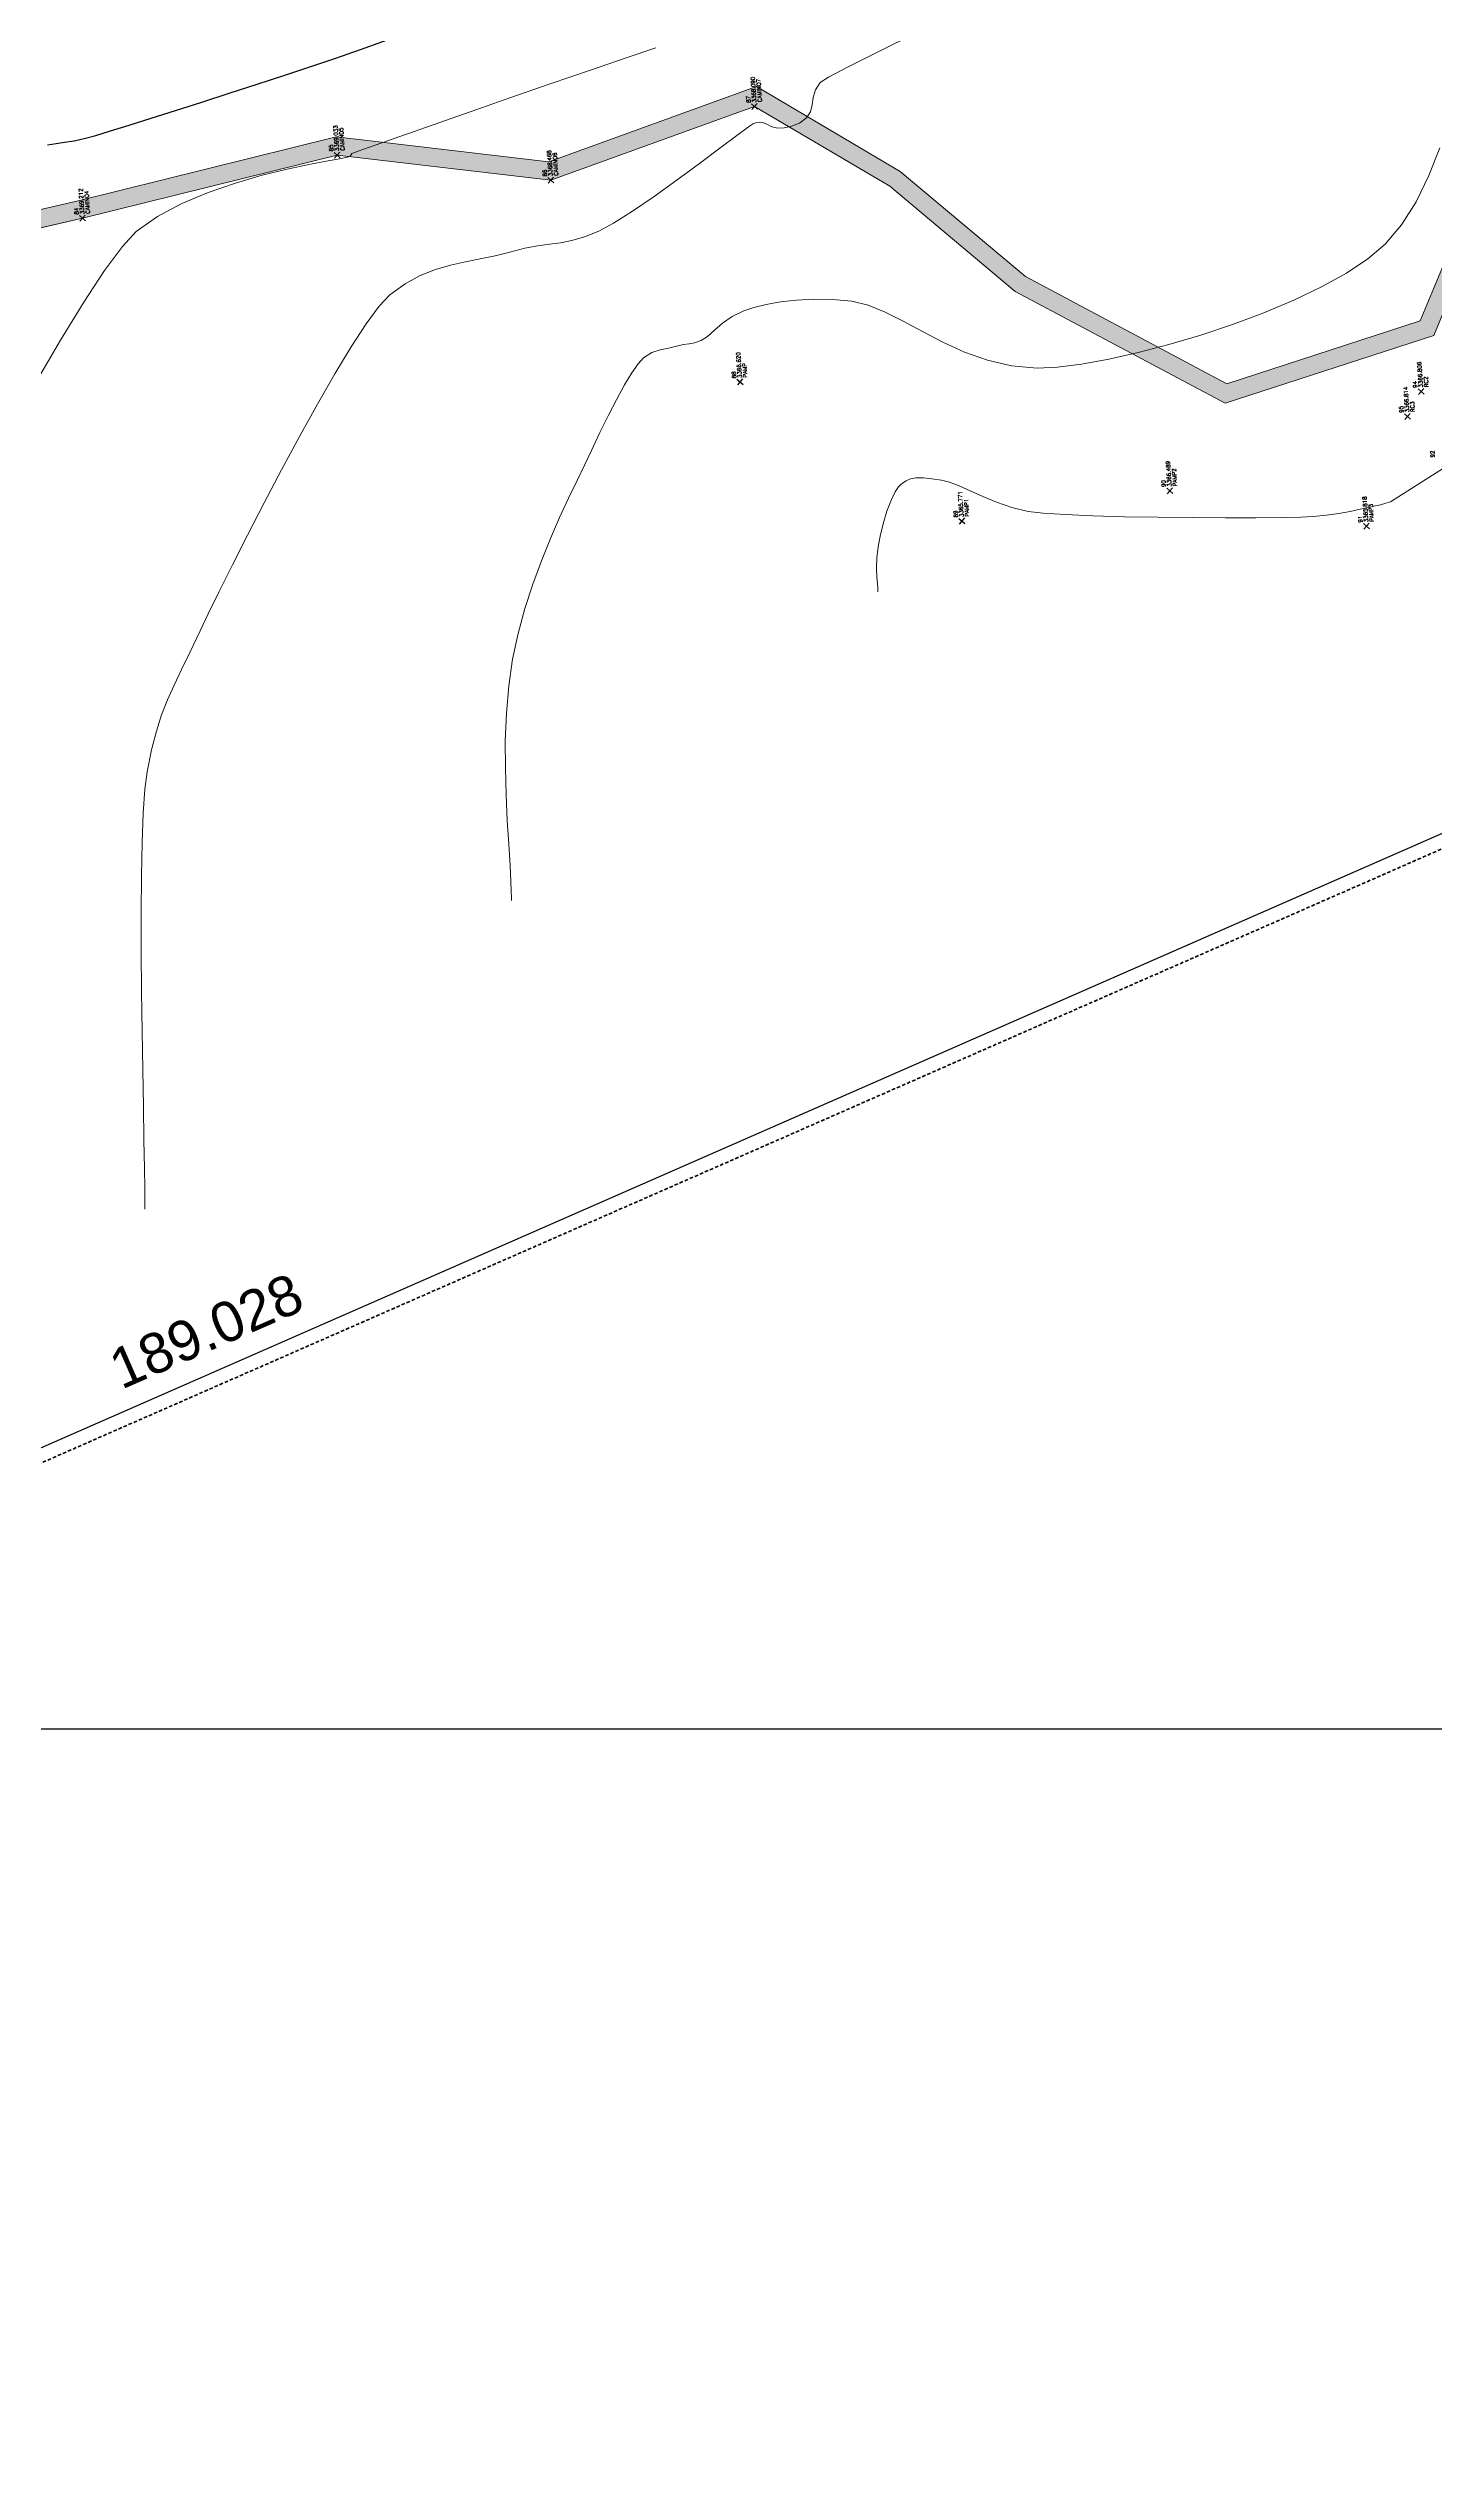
# Model space of a CAD drawing. Header units: millimetres. Extents: x 736950 to 740938, y 8500595 to 8502163.
# Drawn here: x 738405 to 738474.1, y 8501163.2 to 8501283.7 of the extents above; entities that cross this region are included whole.
import ezdxf

# ---------------------------------------------------------------- set-up
doc = ezdxf.new("R2010")
doc.units = ezdxf.units.MM
doc.linetypes.add('DASHED', pattern=[0.75, 0.5, -0.25])
for name, color, linetype, lineweight in [('camino', 22, 'Continuous', 5), ('CAMINO ACTUAL', 1, 'Continuous', 13), ('CONT-MJR', 80, 'Continuous', 30), ('CONT-MNR', 96, 'Continuous', 15), ('COTAS', 40, 'Continuous', 5), ('PERIMETRO', 7, 'Continuous', 35), ('pista', 251, 'Continuous', 5), ('PUNTOS', 7, 'Continuous', 5)]:
    doc.layers.add(name, color=color, linetype=linetype, lineweight=lineweight)
doc.layers.add('Cuadricula Coordenadas', color=5, linetype='Continuous')
doc.styles.add('COTAS', font='arial.ttf')
doc.styles.get("Standard").update_dxf_attribs({"font": 'simplex.shx'})
doc.dimstyles.new('Copy of GenDist', dxfattribs={"dimtxt": 2, "dimasz": 2, "dimexe": 0.18, "dimexo": 0.0625, "dimgap": 1, "dimtad": 2, "dimdec": 3, "dimzin": 1, "dimdsep": 46, "dimtxsty": 'COTAS', "dimcen": 0.09, "dimadec": 3, "dimazin": 0, "dimtfac": 1, "dimtdec": 3, "dimtofl": 0, "dimtmove": 0, "dimatfit": 3, "dimfxl": 1, "dimtolj": 1, "dimtzin": 0, "dimarcsym": 0})

# ---------------------------------------------------------------- blocks, each defined once
blk = doc.blocks.new('*D163')
at = {"layer": 'COTAS', "color": 0, "lineweight": -2, "transparency": 16777216}
for p, q in [((738500.51, 8501255.34), (738500.18, 8501256.08)), ((738328.96, 8501180.83), (738498.42, 8501255.12)), ((738327.39, 8501179.44), (738327.06, 8501180.19))]:
    blk.add_line(p, q, dxfattribs=at)
at = {"layer": 'COTAS', "color": 0, "transparency": 16777216}
for points in [[(738498.29, 8501255.42), (738498.56, 8501254.81), (738500.25, 8501255.92)], [(738328.83, 8501181.13), (738329.1, 8501180.52), (738327.13, 8501180.03)]]:
    blk.add_solid(points, dxfattribs=at)
at = {"layer": 'Defpoints', "color": 0, "transparency": 16777216}
for p in [(738500.25, 8501255.92), (738500.53, 8501255.28), (738327.41, 8501179.39)]:
    blk.add_point(p, dxfattribs=at)
at = {"layer": 'COTAS', "color": 0, "transparency": 16777216, "insert": (738412.88, 8501219.82), "char_height": 2, "attachment_point": 5, "rotation": 23.6717, "style": 'COTAS'}
blk.add_mtext('\\A1;189.028', dxfattribs=at)

msp = doc.modelspace()

# ---------------------------------------------------------------- hatches: boundary and pattern name
at = {"layer": 'pista'}
h = msp.add_hatch(dxfattribs=at)
h.set_pattern_fill('HONEY', color=256, scale=3, angle=9.949917, style=0)
h.set_pattern_definition([(9.949916506, (1479841.21073, -18.49207), (0.497925219565, 0.41706771009), [0.375, -0.75]), (129.949916506, (1479841.21073, -18.49207), (-0.610153841818, 0.222682034283), [0.375, -0.75]), (69.949916506, (1479841.21073, -18.49207), (-0.112228622254, 0.639749744373), [-0.75, 0.375])])
h.paths.add_polyline_path([(738324.6608, 8501303.2557), (738340.4925, 8501317.8893), (738348.8662, 8501324.0731), (738353.5908, 8501327.2842), (738353.3936, 8501328.2384), (738348.3458, 8501324.8075), (738339.9179, 8501318.5839), (738324.2256, 8501304.079), (738315.7325, 8501302.1223), (738315.3895, 8501301.1197)])
h.paths.add_polyline_path([(738357.4759, 8501329.9248), (738355.3178, 8501329.5462), (738353.3936, 8501328.2384), (738353.5908, 8501327.2842)])
h.paths.add_polyline_path([(738355.3178, 8501329.5462), (738357.4759, 8501329.9248), (738361.0579, 8501332.3593), (738363.3835, 8501333.4153), (738363.2229, 8501334.3309), (738360.6156, 8501333.147)])
h.paths.add_polyline_path([(738372.2579, 8501337.4449), (738376.0519, 8501343.6047), (738384.3372, 8501343.3155), (738396.3431, 8501336.7431), (738397.7625, 8501336.9921), (738384.582, 8501344.2075), (738375.5601, 8501344.5224), (738371.6356, 8501338.1508), (738363.2229, 8501334.3309), (738363.3835, 8501333.4153)])
h.paths.add_polyline_path([(738436.6034, 8501329.9902), (738444.2018, 8501325.4312), (738452.8735, 8501307.335), (738462.2723, 8501299.2152), (738472.0774, 8501292.3369), (738476.41, 8501284.1138), (738475.7676, 8501275.9379), (738473.372, 8501270.1475), (738463.7301, 8501267.0198), (738453.6967, 8501272.3615), (738447.4627, 8501277.5974), (738440.2922, 8501281.8204), (738429.9443, 8501278.0805), (738419.3518, 8501279.3213), (738406.5076, 8501276.138), (738388.4123, 8501271.9672), (738375.1903, 8501266.1116), (738375.3506, 8501265.1983), (738388.6982, 8501271.1095), (738406.7169, 8501275.2626), (738419.4096, 8501278.4084), (738430.0505, 8501277.1619), (738440.2002, 8501280.8301), (738446.9413, 8501276.86), (738453.1903, 8501271.6115), (738463.6444, 8501266.0458), (738474.0449, 8501269.4196), (738476.6537, 8501275.7254), (738477.3276, 8501284.3029), (738472.7723, 8501292.9488), (738462.8264, 8501299.926), (738453.6039, 8501307.8933), (738444.8966, 8501326.0639), (738436.846, 8501330.8942), (738416.3518, 8501330.5664), (738403.3274, 8501333.9457), (738397.7625, 8501336.9921), (738396.3431, 8501336.7431), (738402.9933, 8501333.1026), (738416.2441, 8501329.6646)])
h.paths.add_polyline_path([(738366.9856, 8501262.478), (738367.1719, 8501261.5762), (738375.3506, 8501265.1983), (738375.1903, 8501266.1116)])
h.paths.add_polyline_path([(738364.1546, 8501260.2399), (738367.1719, 8501261.5762), (738366.9856, 8501262.478), (738363.837, 8501261.0836), (738350.1547, 8501256.8034), (738337.7099, 8501245.7814), (738330.268, 8501235.8097), (738311.8318, 8501225.2658), (738303.5339, 8501214.1841), (738277.8071, 8501203.886), (738277.9897, 8501202.9897), (738304.1029, 8501213.4424), (738312.4404, 8501224.5771), (738330.8774, 8501235.1214), (738338.3758, 8501245.169), (738350.6072, 8501256.002)])
h.paths.add_polyline_path([(738440.6799, 8501280.9968), (738440.5932, 8501282.3671), (738440.1818, 8501282.3411), (738440.2685, 8501280.9708)], flags=24)
h.paths.add_polyline_path([(738440.3989, 8501280.9812), (738440.3189, 8501282.2441), (738439.9076, 8501282.218), (738439.9875, 8501280.9552)], flags=24)
h.paths.add_polyline_path([(738440.1195, 8501280.964), (738440.0935, 8501281.3739), (738439.6822, 8501281.3479), (738439.7081, 8501280.9379)], flags=24)
h.paths.add_polyline_path([(738430.5302, 8501277.3286), (738430.4435, 8501278.6988), (738430.0322, 8501278.6728), (738430.1189, 8501277.3026)], flags=25)
h.paths.add_polyline_path([(738430.2492, 8501277.313), (738430.1693, 8501278.5758), (738429.758, 8501278.5498), (738429.8379, 8501277.287)], flags=24)
h.paths.add_polyline_path([(738429.9698, 8501277.2957), (738429.9439, 8501277.7057), (738429.5326, 8501277.6797), (738429.5585, 8501277.2697)], flags=24)
h.paths.add_polyline_path([(738419.8893, 8501278.5751), (738419.8026, 8501279.9454), (738419.3913, 8501279.9193), (738419.478, 8501278.5491)], flags=24)
h.paths.add_polyline_path([(738419.6083, 8501278.5595), (738419.5284, 8501279.8224), (738419.1171, 8501279.7963), (738419.197, 8501278.5335)], flags=24)
h.paths.add_polyline_path([(738419.3289, 8501278.5423), (738419.3029, 8501278.9522), (738418.8916, 8501278.9262), (738418.9176, 8501278.5162)], flags=24)
h.paths.add_polyline_path([(738407.1966, 8501275.4293), (738407.1099, 8501276.7996), (738406.6986, 8501276.7736), (738406.7853, 8501275.4033)], flags=24)
h.paths.add_polyline_path([(738406.9156, 8501275.4137), (738406.8357, 8501276.6766), (738406.4244, 8501276.6505), (738406.5043, 8501275.3877)], flags=24)
h.paths.add_polyline_path([(738406.6362, 8501275.3965), (738406.6103, 8501275.8064), (738406.1989, 8501275.7804), (738406.2249, 8501275.3704)], flags=24)
h.paths.add_polyline_path([(738389.1778, 8501271.2762), (738389.0911, 8501272.6464), (738388.6798, 8501272.6204), (738388.7665, 8501271.2502)], flags=24)
h.paths.add_polyline_path([(738388.8969, 8501271.2606), (738388.817, 8501272.5234), (738388.4057, 8501272.4974), (738388.4856, 8501271.2346)], flags=24)
h.paths.add_polyline_path([(738388.6174, 8501271.2433), (738388.5915, 8501271.6533), (738388.1802, 8501271.6273), (738388.2061, 8501271.2173)], flags=24)
h.paths.add_polyline_path([(738364.6343, 8501260.4066), (738364.5476, 8501261.7769), (738364.1363, 8501261.7509), (738364.223, 8501260.3806)], flags=25)
h.paths.add_polyline_path([(738364.3533, 8501260.391), (738364.2734, 8501261.6539), (738363.8621, 8501261.6278), (738363.942, 8501260.365)], flags=24)
h.paths.add_polyline_path([(738364.0739, 8501260.3738), (738364.048, 8501260.7837), (738363.6366, 8501260.7577), (738363.6626, 8501260.3478)], flags=24)
h.paths.add_polyline_path([(738351.0869, 8501256.1687), (738351.0002, 8501257.5389), (738350.5889, 8501257.5129), (738350.6756, 8501256.1427)], flags=24)
h.paths.add_polyline_path([(738350.8059, 8501256.1531), (738350.726, 8501257.4159), (738350.3147, 8501257.3899), (738350.3946, 8501256.1271)], flags=24)
h.paths.add_polyline_path([(738350.5265, 8501256.1358), (738350.5005, 8501256.5458), (738350.0892, 8501256.5198), (738350.1152, 8501256.1098)], flags=24)
h.paths.add_polyline_path([(738338.8556, 8501245.3357), (738338.7787, 8501246.5509), (738338.3673, 8501246.5248), (738338.4442, 8501245.3097)], flags=25)
h.paths.add_polyline_path([(738338.5745, 8501245.3201), (738338.4946, 8501246.5829), (738338.0833, 8501246.5569), (738338.1632, 8501245.2941)], flags=25)
h.paths.add_polyline_path([(738338.2951, 8501245.3028), (738338.2692, 8501245.7128), (738337.8579, 8501245.6868), (738337.8838, 8501245.2768)], flags=24)

# ---------------------------------------------------------------- linework, layer by layer
at = {"linetype": 'Continuous'}
for p, q in [((738439.3254, 8501267.2372), (738439.6255, 8501266.9728)), ((738439.6076, 8501267.255), (738439.3432, 8501266.9549)), ((738473.2592, 8501266.761), (738473.5593, 8501266.4967)), ((738473.5414, 8501266.7789), (738473.277, 8501266.4788)), ((738472.5791, 8501265.5206), (738472.8792, 8501265.2562)), ((738472.8614, 8501265.5385), (738472.597, 8501265.2384)), ((738460.7361, 8501261.8214), (738461.0362, 8501261.557)), ((738461.0183, 8501261.8392), (738460.754, 8501261.5391)), ((738450.3788, 8501260.3113), (738450.6789, 8501260.0469)), ((738450.661, 8501260.3292), (738450.3966, 8501260.0291)), ((738470.5355, 8501260.0497), (738470.8356, 8501259.7853)), ((738470.8178, 8501260.0675), (738470.5534, 8501259.7674))]:
    msp.add_line(p, q, dxfattribs=at)
at = {"layer": 'camino'}
for p, q in [((738430.0505, 8501277.1619), (738440.2002, 8501280.8301)), ((738406.7169, 8501275.2626), (738419.4096, 8501278.4084)), ((738419.4096, 8501278.4084), (738430.0505, 8501277.1619)), ((738388.6982, 8501271.1095), (738406.7169, 8501275.2626))]:
    msp.add_line(p, q, dxfattribs=at)
at = {"layer": 'CAMINO ACTUAL'}
for points in [[(738475.7676, 8501275.9379), (738473.372, 8501270.1475), (738463.7301, 8501267.0198), (738453.6967, 8501272.3615), (738447.4627, 8501277.5974), (738440.2922, 8501281.8204), (738429.9443, 8501278.0805), (738419.3518, 8501279.3213), (738406.5076, 8501276.138), (738388.4123, 8501271.9672), (738363.837, 8501261.0836), (738350.1547, 8501256.8034), (738337.7099, 8501245.7814), (738330.268, 8501235.8097), (738311.8318, 8501225.2658)], [(738476.6537, 8501275.7254), (738474.0449, 8501269.4196), (738463.6444, 8501266.0458), (738453.1903, 8501271.6115), (738446.9413, 8501276.86), (738440.2002, 8501280.8301), (738430.0505, 8501277.1619), (738419.4096, 8501278.4084), (738406.7169, 8501275.2626), (738388.6982, 8501271.1095), (738364.1546, 8501260.2399), (738350.6072, 8501256.002), (738338.3758, 8501245.169), (738330.8774, 8501235.1214), (738312.4404, 8501224.5771)]]:
    msp.add_lwpolyline(points, dxfattribs=at)
at = {"layer": 'CONT-MJR', "elevation": 3370, "flags": 128}
msp.add_lwpolyline([(738404.9796, 8501278.9277), (738405.398, 8501278.994), (738405.8237, 8501279.0456), (738406.2999, 8501279.1184), (738406.87, 8501279.2483), (738407.375, 8501279.3927), (738408.1093, 8501279.6139), (738409.0389, 8501279.901), (738410.1296, 8501280.243), (738411.3471, 8501280.6291), (738412.6573, 8501281.0482), (738414.026, 8501281.4894), (738415.4191, 8501281.9417), (738416.8023, 8501282.3943), (738418.1415, 8501282.8361), (738419.2951, 8501283.2265), (738420.5622, 8501283.6682), (738421.9166, 8501284.149)], dxfattribs=at)
at = {"layer": 'CONT-MNR', "flags": 128}
for points, elevation in [([(738409.8245, 8501225.895), (738409.8249, 8501226.0359), (738409.8237, 8501226.3612), (738409.818, 8501226.9517), (738409.8039, 8501227.9125), (738409.7785, 8501229.3536), (738409.7479, 8501231.0112), (738409.7155, 8501232.8317), (738409.6849, 8501234.7614), (738409.6597, 8501236.7465), (738409.6434, 8501238.7333), (738409.6394, 8501240.6681), (738409.6515, 8501242.4972), (738409.6831, 8501244.1668), (738409.7378, 8501245.6232), (738409.8191, 8501246.8128), (738409.9306, 8501247.6817), (738410.1578, 8501248.7854), (738410.3981, 8501249.7152), (738410.6596, 8501250.5257), (738410.9509, 8501251.2716), (738411.2801, 8501252.0073), (738411.6557, 8501252.7876), (738412.0859, 8501253.667), (738412.5791, 8501254.7), (738412.9819, 8501255.5459), (738413.5254, 8501256.6595), (738414.1859, 8501257.9882), (738414.9399, 8501259.4788), (738415.7637, 8501261.0785), (738416.6337, 8501262.7342), (738417.5263, 8501264.3932), (738418.4179, 8501266.0023), (738419.2849, 8501267.5087), (738420.1036, 8501268.8595), (738420.8506, 8501270.0016), (738421.5021, 8501270.8821), (738422.0345, 8501271.4482), (738422.7899, 8501272.0025), (738423.5441, 8501272.4143), (738424.2964, 8501272.7135), (738425.0458, 8501272.9302), (738425.7917, 8501273.0941), (738426.5331, 8501273.2353), (738427.2694, 8501273.3838), (738427.9997, 8501273.5694), (738428.7607, 8501273.7647), (738429.4097, 8501273.8847), (738429.9885, 8501273.9656), (738430.5389, 8501274.0431), (738431.1027, 8501274.1532), (738431.7216, 8501274.3319), (738432.4374, 8501274.615), (738433.1743, 8501275.0106), (738434.1229, 8501275.6126), (738435.2054, 8501276.3542), (738436.3439, 8501277.1684), (738437.4607, 8501277.9884), (738438.4781, 8501278.7474), (738439.3182, 8501279.3786), (738439.9034, 8501279.815), (738440.1558, 8501279.9898), (738440.3086, 8501280.0345), (738440.4402, 8501280.0442), (738440.601, 8501280.0287), (738440.8087, 8501279.9465), (738441.0577, 8501279.82), (738441.363, 8501279.7541), (738441.668, 8501279.7731), (738442.0418, 8501279.8477), (738442.4339, 8501280.0027), (738442.7942, 8501280.2631), (738442.9809, 8501280.5563), (738443.0666, 8501280.905), (738443.1256, 8501281.2839), (738443.2326, 8501281.6679), (738443.462, 8501282.0319), (738443.8777, 8501282.2865), (738444.8721, 8501282.8086), (738446.3625, 8501283.5593), (738448.2659, 8501284.4996)], 3368), ([(738404.3612, 8501267.0329), (738405.6182, 8501269.1807), (738406.7809, 8501271.0769), (738407.8186, 8501272.6555), (738408.7006, 8501273.8504), (738409.3962, 8501274.5954), (738410.4477, 8501275.3421), (738411.6645, 8501275.9917), (738412.9827, 8501276.5487), (738414.3384, 8501277.0179), (738415.6677, 8501277.404), (738416.9069, 8501277.7118), (738417.9919, 8501277.946), (738418.8591, 8501278.1112), (738419.4444, 8501278.2123), (738419.684, 8501278.2538), (738419.9006, 8501278.3019), (738420.0311, 8501278.3356), (738420.0844, 8501278.4135), (738420.1371, 8501278.4932), (738420.4467, 8501278.6054), (738421.2906, 8501278.9045), (738422.5689, 8501279.355), (738424.1814, 8501279.9211), (738426.0283, 8501280.5673), (738428.0093, 8501281.258), (738430.0246, 8501281.9577), (738431.9741, 8501282.6307), (738433.7576, 8501283.2414), (738435.2754, 8501283.7543)], 3369), ([(738428.0858, 8501241.276), (738428.0855, 8501241.4183), (738428.0801, 8501241.7243), (738428.061, 8501242.234), (738428.0198, 8501242.9995), (738427.953, 8501244.0765), (738427.8821, 8501245.2635), (738427.8209, 8501246.5353), (738427.7832, 8501247.8669), (738427.7829, 8501249.2331), (738427.8337, 8501250.6089), (738427.9496, 8501251.969), (738428.1442, 8501253.2885), (738428.4207, 8501254.5678), (738428.7626, 8501255.8183), (738429.1552, 8501257.0309), (738429.5835, 8501258.1965), (738430.0326, 8501259.3057), (738430.4877, 8501260.3497), (738430.9338, 8501261.3191), (738431.356, 8501262.2049), (738431.7394, 8501262.998), (738432.0692, 8501263.6891), (738432.497, 8501264.5888), (738432.9226, 8501265.4506), (738433.3362, 8501266.2489), (738433.7278, 8501266.9586), (738434.0877, 8501267.554), (738434.406, 8501268.01), (738434.6729, 8501268.3009), (738435.0885, 8501268.567), (738435.502, 8501268.709), (738435.9116, 8501268.793), (738436.3154, 8501268.885), (738436.6613, 8501268.965), (738436.9391, 8501269.0043), (738437.2106, 8501269.0559), (738437.5374, 8501269.1729), (738437.8502, 8501269.3762), (738438.2007, 8501269.6813), (738438.6074, 8501270.0327), (738439.0886, 8501270.3751), (738439.6628, 8501270.653), (738440.1682, 8501270.8141), (738440.7814, 8501270.9648), (738441.4907, 8501271.0925), (738442.2844, 8501271.1847), (738443.1508, 8501271.2289), (738444.0782, 8501271.2127), (738445.0549, 8501271.1235), (738445.855, 8501270.93), (738446.7053, 8501270.5827), (738447.6083, 8501270.1287), (738448.5669, 8501269.615), (738449.5835, 8501269.0887), (738450.6609, 8501268.5968), (738451.8016, 8501268.1865), (738453.0083, 8501267.9047), (738454.2837, 8501267.7985), (738455.2963, 8501267.8493), (738456.4952, 8501268.0001), (738457.8443, 8501268.2429), (738459.3073, 8501268.5697), (738460.8479, 8501268.9723), (738462.4299, 8501269.4428), (738464.017, 8501269.9732), (738465.573, 8501270.5555), (738467.0616, 8501271.1815), (738468.4466, 8501271.8433), (738469.6917, 8501272.5329), (738470.7606, 8501273.2422), (738471.6172, 8501273.9632), (738472.4382, 8501274.9307), (738473.1612, 8501276.0884), (738473.7935, 8501277.3862), (738474.3424, 8501278.7739)], 3367), ([(738446.347, 8501256.6569), (738446.3465, 8501256.7179), (738446.3413, 8501256.8478), (738446.3262, 8501257.0621), (738446.3007, 8501257.3824), (738446.2779, 8501257.8349), (738446.2887, 8501258.3408), (738446.3579, 8501258.8952), (738446.4668, 8501259.4316), (738446.6143, 8501260.0405), (738446.7982, 8501260.6643), (738447.0164, 8501261.2451), (738447.2143, 8501261.6401), (738447.3756, 8501261.8763), (738447.489, 8501261.9983), (738447.5474, 8501262.0472), (738447.6179, 8501262.098), (738447.7576, 8501262.1828), (738447.9662, 8501262.2724), (738448.2488, 8501262.3323), (738448.6225, 8501262.3345), (738449.0364, 8501262.2858), (738449.5089, 8501262.2184), (738449.9111, 8501262.1166), (738450.3899, 8501261.9252), (738450.9426, 8501261.6739), (738451.566, 8501261.3922), (738452.2574, 8501261.1098), (738453.0138, 8501260.8561), (738453.8322, 8501260.6608), (738454.5785, 8501260.5701), (738455.6823, 8501260.4964), (738457.0606, 8501260.4383), (738458.6307, 8501260.3948), (738460.3096, 8501260.3646), (738462.0145, 8501260.3466), (738463.6624, 8501260.3396), (738465.1706, 8501260.3424), (738466.4561, 8501260.3539), (738467.4361, 8501260.3728), (738468.0276, 8501260.398), (738468.6909, 8501260.4653), (738469.3138, 8501260.5563), (738469.8792, 8501260.6591), (738470.3699, 8501260.7616), (738470.7689, 8501260.8516), (738471.059, 8501260.9172), (738471.3814, 8501260.9919), (738471.6593, 8501261.0646), (738471.8937, 8501261.1299), (738477.8501, 8501264.9186)], 3366)]:
    msp.add_lwpolyline(points, dxfattribs=dict(at, elevation=elevation))
at = {"layer": 'Cuadricula Coordenadas', "color": 8}
msp.add_line((736950.2265, 8501200), (738552.8979, 8501200), dxfattribs=at)
at = {"layer": 'PERIMETRO', "linetype": 'DASHED', "ltscale": 0.35}
msp.add_lwpolyline([(738236.8284, 8501144.0322), (738320.8207, 8501132.2789), (738327.4111, 8501179.3862), (738500.534, 8501255.2801), (738505.2946, 8501473.0028), (738158.5426, 8501412.1735)], dxfattribs=at)
at = {"layer": 'PUNTOS', "linetype": 'Continuous'}
for p, q in [((738440.0501, 8501280.9623), (738440.3502, 8501280.6979)), ((738440.3323, 8501280.9802), (738440.068, 8501280.6801)), ((738419.2595, 8501278.5406), (738419.5596, 8501278.2762)), ((738419.5418, 8501278.5585), (738419.2774, 8501278.2584)), ((738429.9005, 8501277.2941), (738430.2006, 8501277.0297)), ((738430.1827, 8501277.3119), (738429.9183, 8501277.0118)), ((738406.5669, 8501275.3948), (738406.8669, 8501275.1304)), ((738406.8491, 8501275.4127), (738406.5847, 8501275.1126))]:
    msp.add_line(p, q, dxfattribs=at)

# ---------------------------------------------------------------- texts
at = {"color": 2, "char_height": 0.2, "attachment_point": 4, "rotation": 93.620503}
for s, insert in [('88', (738439.1833, 8501267.2869)), ('94', (738473.1171, 8501266.8108)), ('95', (738472.4371, 8501265.5704)), ('92', (738473.9857, 8501263.3447)), ('90', (738460.5941, 8501261.8711)), ('89', (738450.2368, 8501260.3611)), ('91', (738470.3935, 8501260.0994))]:
    msp.add_mtext(s, dxfattribs=dict(at, insert=insert))
at = {"color": 1, "char_height": 0.2, "attachment_point": 4, "rotation": 93.620503}
for s, insert in [('3366.620', (738439.4628, 8501267.3046)), ('3366.806', (738473.3966, 8501266.8285)), ('3366.814', (738472.7166, 8501265.588)), ('3366.489', (738460.8735, 8501261.8888)), ('3365.771', (738450.5162, 8501260.3787)), ('3365.818', (738470.673, 8501260.1171))]:
    msp.add_mtext(s, dxfattribs=dict(at, insert=insert))
at = {"color": 3, "char_height": 0.2, "attachment_point": 4, "rotation": 93.620503}
for s, insert in [('PAMP', (738439.7422, 8501267.3222)), ('RC2', (738473.676, 8501266.8461)), ('RC3', (738472.996, 8501265.6057)), ('PAMP2', (738461.153, 8501261.9065)), ('PAMP1', (738450.7956, 8501260.3964)), ('PAMP3', (738470.9524, 8501260.1348))]:
    msp.add_mtext(s, dxfattribs=dict(at, insert=insert))
at = {"layer": 'PUNTOS', "color": 1, "char_height": 0.2, "attachment_point": 4, "rotation": 93.620503}
for s, insert in [('3368.090', (738440.1875, 8501281.0297)), ('3369.033', (738419.397, 8501278.608)), ('3368.468', (738430.0379, 8501277.3615)), ('3369.212', (738406.7043, 8501275.4622))]:
    msp.add_mtext(s, dxfattribs=dict(at, insert=insert))
at = {"layer": 'PUNTOS', "color": 3, "char_height": 0.2, "attachment_point": 4, "rotation": 93.620503}
for s, insert in [('CAMINO7', (738440.467, 8501281.0474)), ('CAMINO5', (738419.6764, 8501278.6257)), ('CAMINO6', (738430.3173, 8501277.3792)), ('CAMINO4', (738406.9837, 8501275.4799))]:
    msp.add_mtext(s, dxfattribs=dict(at, insert=insert))
at = {"layer": 'PUNTOS', "color": 2, "char_height": 0.2, "attachment_point": 4, "rotation": 93.620503}
for s, insert in [('87', (738439.9081, 8501281.012)), ('85', (738419.1175, 8501278.5903)), ('86', (738429.7585, 8501277.3438)), ('84', (738406.4248, 8501275.4445))]:
    msp.add_mtext(s, dxfattribs=dict(at, insert=insert))

# ---------------------------------------------------------------- dimensions: what is measured, and where the dimension line sits
at = {"layer": 'COTAS'}
dim = msp.add_aligned_dim(p1=(738327.4111, 8501179.3862), p2=(738500.534, 8501255.2801), distance=0.6985, dimstyle='Copy of GenDist', dxfattribs=at)
dim.commit()
dim.dimension.update_dxf_attribs({"geometry": '*D163', "text_midpoint": (738412.8807, 8501219.8239)})

doc.saveas('drawing.dxf')
